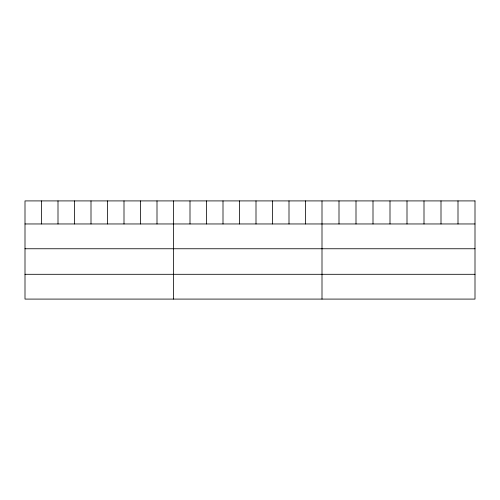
<?xml version="1.0" encoding="UTF-8"?>
<svg xmlns="http://www.w3.org/2000/svg" width="500" height="500" viewBox="0 0 500 500"><rect width="100%" height="100%" fill="white"/><g stroke="black" fill="none" stroke-linecap="round" stroke-linejoin="round"><path stroke-width="0.75" d="M25 223.962L475 223.962M25 248.756L475 248.756M25 274.3L475 274.3M458 200.912L458 223.962M441 200.912L441 223.962M424 200.912L424 223.962M407 200.912L407 223.962M390 200.912L390 223.962M373 200.912L373 223.962M356 200.912L356 223.962M339 200.912L339 223.962M322 200.912L322 299.088M305.5 200.912L305.5 223.962M289 200.912L289 223.962M272.5 200.912L272.5 223.962M256 200.912L256 223.962M239.5 200.912L239.5 223.962M223 200.912L223 223.962M206.5 200.912L206.5 223.962M190 200.912L190 223.962M173.5 200.912L173.5 299.088M157 200.912L157 223.962M140.5 200.912L140.5 223.962M124 200.912L124 223.962M107.5 200.912L107.5 223.962M91 200.912L91 223.962M74.5 200.912L74.5 223.962M58 200.912L58 223.962M41.5 200.912L41.5 223.962M475 200.912L25 200.912L25 299.088L475 299.088L475 200.912"/></g></svg>
